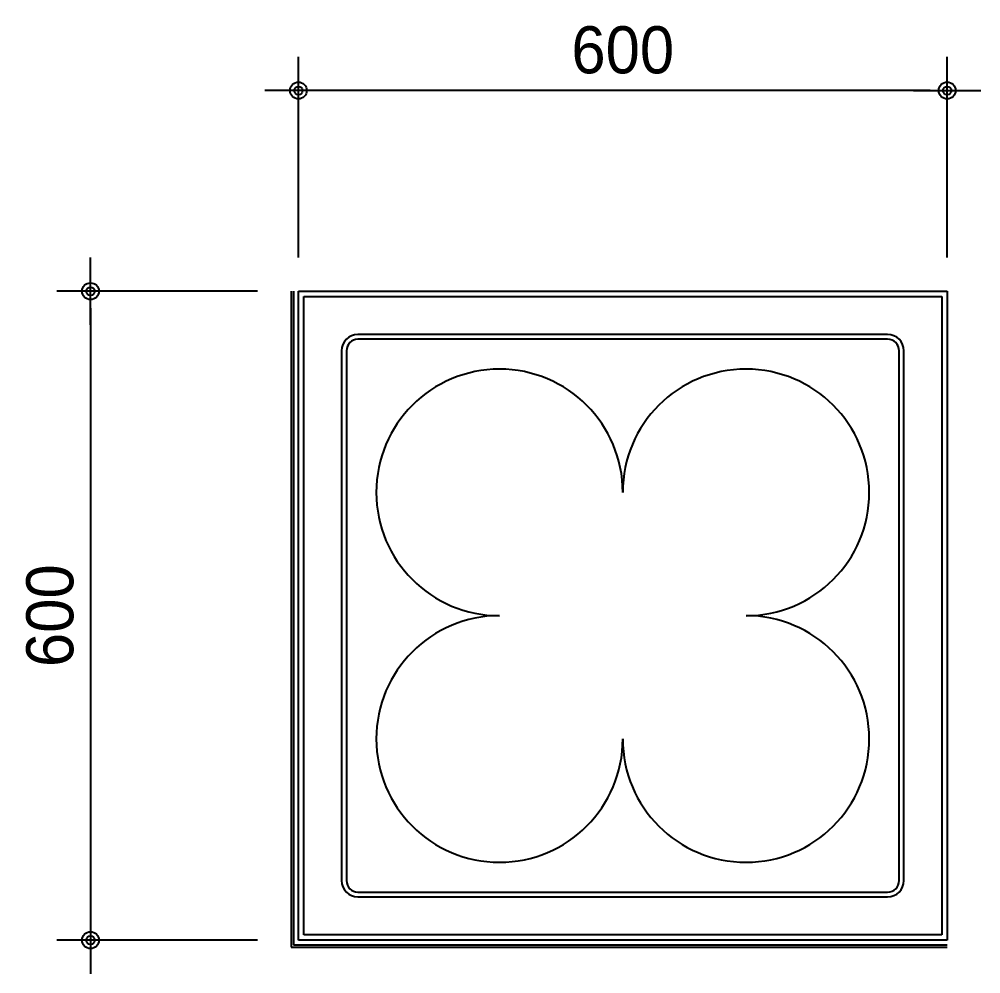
# Model space of a CAD drawing. Header units: millimetres. Extents: x 0 to 21000, y 0 to 5940.
# Drawn here: x 19361.5 to 19647.3, y 1503.4 to 1787.1 of the extents above; entities that cross this region are included whole.
import ezdxf

# ---------------------------------------------------------------- set-up
doc = ezdxf.new("R2010")
doc.units = ezdxf.units.MM
for name, color, linetype in [('2', 7, 'Continuous'), ('DIM', 7, 'Continuous'), ('FN', 4, 'Continuous')]:
    doc.layers.add(name, color=color, linetype=linetype)
doc.styles.add('1', font='')
doc.styles.get('1').set_extended_font_data('Dotum')
doc.dimstyles.new('SAMOO-3', dxfattribs={"dimscale": 300, "dimtxt": 3.0005, "dimasz": 1, "dimexe": 2, "dimexo": 2, "dimgap": 1, "dimtad": 1, "dimdec": 0, "dimdsep": 46, "dimlunit": 6, "dimtxsty": '1', "dimblk1": 'DIMDOT', "dimblk2": 'DIMDOT', "dimsah": 1, "dimcen": 2.5, "dimdle": 1.5, "dimclrd": 8, "dimclre": 8, "dimclrt": 3, "dimadec": 0, "dimazin": 0, "dimtfac": 1, "dimtdec": 0, "dimtix": 1, "dimtmove": 2, "dimatfit": 3, "dimldrblk": 'DIMDOT', "dimfxl": 1, "dimtvp": 1, "dimtolj": 1, "dimtzin": 0, "dimarcsym": 0})

# ---------------------------------------------------------------- blocks, each defined once
blk = doc.blocks.new('DIMDOT')
at = {"color": 0}
blk.add_line((-2, 0), (2, 0), dxfattribs=at)
for radius in [0.5, 0.25]:
    blk.add_circle((0, 0), radius, dxfattribs=at)
blk = doc.blocks.new('*D3088')
at = {"layer": 'Defpoints', "color": 0, "transparency": 16777216}
for p in [(19444.47, 1765.94), (19444.47, 1706.29), (19637.33, 1706.29)]:
    blk.add_point(p, dxfattribs=at)
at = {"layer": 'DIM', "color": 8, "lineweight": -2, "transparency": 16777216}
for p, q in [((19444.47, 1716.29), (19444.47, 1775.94)), ((19637.33, 1716.29), (19637.33, 1775.94)), ((19632.33, 1765.94), (19449.47, 1765.94))]:
    blk.add_line(p, q, dxfattribs=at)
at = {"layer": 'DIM', "color": 8, "lineweight": -2, "transparency": 16777216, "xscale": 5, "yscale": 5, "zscale": 5, "rotation": 180}
blk.add_blockref('DIMDOT', (19444.47, 1765.94), dxfattribs=at)
at = {"layer": 'DIM', "color": 8, "lineweight": -2, "transparency": 16777216, "xscale": 5, "yscale": 5, "zscale": 5}
blk.add_blockref('DIMDOT', (19637.33, 1765.94), dxfattribs=at)
at = {"layer": 'DIM', "color": 3, "transparency": 16777216, "insert": (19540.9, 1777.95), "char_height": 14, "attachment_point": 5, "style": '1'}
blk.add_mtext('\\A1;600', dxfattribs=at)
blk = doc.blocks.new('*D3094')
at = {"layer": 'Defpoints', "color": 0, "transparency": 16777216}
for p in [(19442.33, 1706.29), (19382.68, 1513.43), (19442.33, 1513.43)]:
    blk.add_point(p, dxfattribs=at)
at = {"layer": 'DIM', "color": 8, "lineweight": -2, "transparency": 16777216}
for p, q in [((19432.33, 1706.29), (19372.68, 1706.29)), ((19382.68, 1701.29), (19382.68, 1518.43)), ((19432.33, 1513.43), (19372.68, 1513.43))]:
    blk.add_line(p, q, dxfattribs=at)
at = {"layer": 'DIM', "color": 8, "lineweight": -2, "transparency": 16777216, "xscale": 5, "yscale": 5, "zscale": 5}
for p, rotation in [((19382.68, 1706.29), 90), ((19382.68, 1513.43), 270)]:
    blk.add_blockref('DIMDOT', p, dxfattribs=dict(at, rotation=rotation))
at = {"layer": 'DIM', "color": 3, "transparency": 16777216, "insert": (19370.67, 1609.86), "char_height": 14, "attachment_point": 5, "rotation": 90, "style": '1'}
blk.add_mtext('\\A1;600', dxfattribs=at)

msp = doc.modelspace()

# ---------------------------------------------------------------- linework, layer by layer
at = {"color": 7}
for p, q in [((19444.47, 1513.43), (19444.47, 1706.29)), ((19444.47, 1706.29), (19637.33, 1706.29)), ((19446.08, 1515.04), (19446.08, 1704.68)), ((19446.08, 1704.68), (19635.72, 1704.68)), ((19635.72, 1704.68), (19635.72, 1515.04)), ((19637.33, 1706.29), (19637.33, 1513.43)), ((19635.72, 1515.04), (19446.08, 1515.04)), ((19637.33, 1513.43), (19444.47, 1513.43))]:
    msp.add_line(p, q, dxfattribs=at)
at = {"layer": '2', "color": 7}
for p, q in [((19442.33, 1706.29), (19442.33, 1511.29)), ((19443.04, 1706.29), (19443.04, 1512)), ((19619.65, 1693.43), (19462.15, 1693.43)), ((19619.65, 1692), (19462.15, 1692)), ((19457.33, 1688.61), (19457.33, 1531.11)), ((19458.76, 1688.61), (19458.76, 1531.11)), ((19623.04, 1531.11), (19623.04, 1688.61)), ((19624.47, 1531.11), (19624.47, 1688.61)), ((19462.15, 1527.72), (19619.65, 1527.72)), ((19462.15, 1526.29), (19619.65, 1526.29)), ((19442.33, 1511.29), (19637.33, 1511.29)), ((19443.04, 1512), (19637.33, 1512))]:
    msp.add_line(p, q, dxfattribs=at)
for centre, radius, start, end in [((19462.15, 1688.61), 4.82, 90, 180), ((19619.65, 1688.61), 4.82, 0, 90), ((19462.15, 1688.61), 3.39, 90, 180), ((19619.65, 1688.61), 3.39, 0, 90), ((19462.15, 1531.11), 4.82, 180, 270), ((19462.15, 1531.11), 3.39, 180, 270), ((19619.65, 1531.11), 4.82, 270, 0), ((19619.65, 1531.11), 3.39, 270, 0)]:
    msp.add_arc(centre, radius, start, end, dxfattribs=at)
at = {"layer": 'FN', "color": 7}
for centre, start, end in [((19504.26, 1646.5), 0, 270), ((19577.54, 1646.5), 270, 180), ((19504.26, 1573.22), 90, 0), ((19577.54, 1573.22), 180, 90)]:
    msp.add_arc(centre, 36.64, start, end, dxfattribs=at)

# ---------------------------------------------------------------- dimensions: what is measured, and where the dimension line sits
at = {"layer": 'DIM'}
dim = msp.add_linear_dim(base=(19444.47, 1765.94), p1=(19637.33, 1706.29), p2=(19444.47, 1706.29), text='600', dimstyle='SAMOO-3', override={"dimscale": 5, "dimtxt": 2.8}, dxfattribs=at)
dim.commit()
dim.dimension.update_dxf_attribs({"geometry": '*D3088', "text_midpoint": (19540.9, 1777.95)})
dim = msp.add_linear_dim(base=(19382.68, 1513.43), p1=(19442.33, 1706.29), p2=(19442.33, 1513.43), angle=90, text='600', dimstyle='SAMOO-3', override={"dimscale": 5, "dimtxt": 2.8}, dxfattribs=at)
dim.commit()
dim.dimension.update_dxf_attribs({"geometry": '*D3094', "text_midpoint": (19370.67, 1609.86)})

doc.saveas('drawing.dxf')
